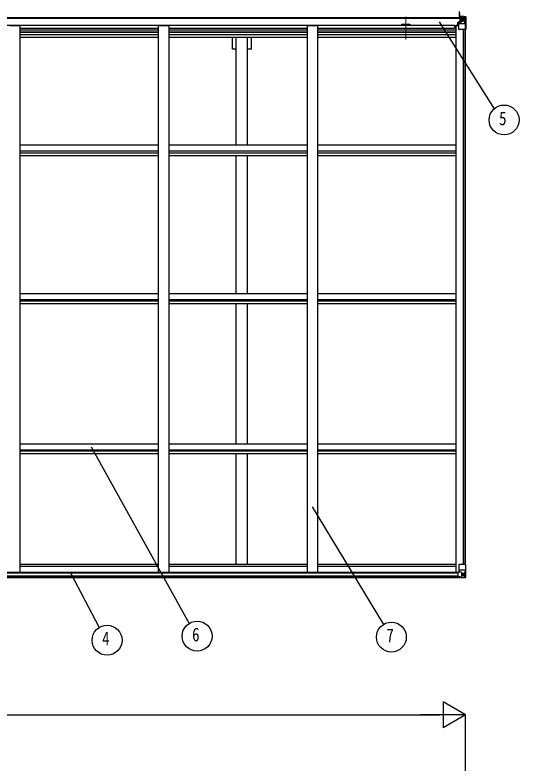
# Model space of a CAD drawing. Units: millimetres, scale not verified. Extents: x -10512 to 10512, y -7425 to 7425.
# Drawn here: x 855 to 3281, y 25 to 3624 of the extents above; entities that cross this region are included whole.
import ezdxf
from ezdxf.enums import TextEntityAlignment as Align

# ---------------------------------------------------------------- set-up
doc = ezdxf.new("R2010")
doc.units = ezdxf.units.MM
doc.header["$LTSCALE"] = 30
doc.layers.add('0-1_OUTLINE', color=9, linetype='Continuous', lineweight=18)
for name, color, linetype in [('0-5_YKK_13', 4, 'Continuous'), ('0-6_YKK_A1', 4, 'Continuous'), ('0-7_YKK_D', 6, 'Continuous')]:
    doc.layers.add(name, color=color, linetype=linetype)
doc.styles.add('ＭＳ ゴシック', font='')
doc.styles.get('ＭＳ ゴシック').set_extended_font_data('MS Gothic')

msp = doc.modelspace()

# ---------------------------------------------------------------- linework, layer by layer
at = {"layer": '0-1_OUTLINE'}
msp.add_line((2736.23, 3615.79), (2736.23, 3507.03), dxfattribs=at)
at = {"layer": '0-5_YKK_13'}
for p, q in [((2994.23, 3615.59), (2994.23, 3632.59)), ((2996.73, 3616.84), (2994.23, 3616.84)), ((2996.73, 3616.62), (2994.23, 3616.62)), ((2996.73, 3615.59), (2994.23, 3615.59)), ((2994.23, 3612.39), (3001.73, 3612.39)), ((2994.23, 3612.37), (3001.73, 3612.37)), ((3001.73, 3611.37), (2994.23, 3611.37)), ((2994.23, 3610.5), (3001.73, 3610.44)), ((2995.23, 3615.59), (2995.23, 3632.59)), ((2996.73, 3615.59), (2996.73, 3632.59)), ((2997.23, 3617.83), (3003.73, 3617.43)), ((2997.23, 3616.95), (2997.23, 3617.83)), ((3003.73, 3616.55), (2997.23, 3616.95)), ((2997.23, 3616.43), (2997.23, 3616.95)), ((2997.23, 3616.43), (2997.23, 3616.02)), ((2997.23, 3616.02), (3002.23, 3615.93)), ((2997.23, 3616.02), (2997.23, 3615.2)), ((2998.23, 3610.07), (2998.23, 3610.3)), ((2998.23, 3590.33), (2998.23, 3610.07)), ((3002.12, 3610.07), (2998.23, 3610.07)), ((2998.23, 3606.44), (3002.23, 3606.44)), ((3001.73, 3612.37), (3001.73, 3612.39)), ((3001.73, 3611.37), (3001.73, 3612.37)), ((3001.73, 3611.37), (3002.23, 3611.37)), ((3001.73, 3610.44), (3001.73, 3611.37)), ((3001.74, 3610.44), (3001.73, 3610.44)), ((3001.74, 3610.27), (3001.74, 3610.44)), ((3002.23, 3611.73), (3003.73, 3611.73)), ((3002.23, 3608.19), (3003.73, 3608.19)), ((3003.73, 3617.32), (3015.73, 3616.54)), ((3004.73, 3608.19), (3003.73, 3608.19)), ((3015.73, 3608.19), (3003.73, 3608.19)), ((3010.25, 3600.99), (3010.25, 3600.03)), ((3018.06, 3608.14), (3015.73, 3608.19)), ((3015.82, 3616.53), (3023.75, 3616.06)), ((3018.06, 3594.66), (3018.06, 3608.14)), ((3018.92, 3611.64), (3021.65, 3615.31)), ((3022.89, 3615.09), (3022.89, 3615.02)), ((3022.89, 3554.43), (3022.89, 3615.02)), ((3024.79, 3616.14), (3024.79, 3616.14)), ((3024.79, 3616.1), (3024.79, 3616.14)), ((3025.73, 3615.14), (3025.73, 3615.1)), ((2971.23, 3573.51), (2991.73, 3573.51)), ((2987.23, 3589.3), (2988.23, 3589.31)), ((2987.23, 3573.51), (2987.23, 3589.3)), ((2988.23, 3587.58), (2987.23, 3587.58)), ((2987.23, 3577.43), (2991.73, 3577.43)), ((2992.28, 3589.35), (2988.23, 3589.31)), ((2991.73, 3555.43), (2991.73, 3588.53)), ((3015.73, 3581.1), (2991.73, 3581.1)), ((3002.91, 3591.08), (2992.56, 3589.42)), ((2992.56, 3588.79), (3002.91, 3590.44)), ((2992.56, 3589.42), (2992.56, 3588.79)), ((2998.23, 3598.23), (3002.23, 3598.23)), ((3002.23, 3594.63), (3003.73, 3594.63)), ((3002.91, 3590.44), (3002.91, 3591.08)), ((3015.73, 3594.63), (3003.73, 3594.63)), ((3015.73, 3594.63), (3018.06, 3594.66)), ((3015.73, 3594.63), (3015.73, 3594.63)), ((3022.34, 3581.31), (3015.73, 3581.1)), ((3022.34, 3581.31), (3018.2, 3593.4)), ((3022.89, 3554.43), (2992.73, 3554.43)), ((2991.73, 978.34), (2991.73, 945.24)), ((3025.73, 979.34), (2992.73, 979.34)), ((3022.89, 979.34), (3022.89, 918.75)), ((3025.73, 918.63), (3025.73, 979.34)), ((2987.23, 942.18), (2987.23, 922.03)), ((2997.23, 943.12), (2988.23, 943.09)), ((3015.73, 952.67), (2991.73, 952.67)), ((2992.56, 944.98), (3002.91, 943.33)), ((2992.56, 944.35), (2992.56, 944.98)), ((3000.21, 943.12), (2992.56, 944.35)), ((3003.73, 943.12), (2997.23, 943.12)), ((3002.91, 943.33), (3002.91, 943.12)), ((3003.73, 943.12), (3003.73, 916.34)), ((3003.73, 939.14), (3015.73, 939.14)), ((3022.34, 952.46), (3015.73, 952.67)), ((3015.73, 939.14), (3015.73, 939.14)), ((3015.73, 939.14), (3018.06, 939.11)), ((3018.06, 939.11), (3018.06, 925.63)), ((3022.34, 952.46), (3018.2, 940.37)), ((2988.23, 921.31), (2997.23, 921.26)), ((2997.23, 915.94), (2997.23, 921.88)), ((3015.73, 925.58), (3003.73, 925.58)), ((3003.73, 916.45), (3015.73, 917.23)), ((3011.21, 932.78), (3011.21, 933.74)), ((3018.06, 925.63), (3015.73, 925.58)), ((3015.82, 917.24), (3023.75, 917.71)), ((3018.92, 922.13), (3021.65, 918.46)), ((3022.89, 918.68), (3022.89, 918.75)), ((3024.79, 917.67), (3024.79, 917.63))]:
    msp.add_line(p, q, dxfattribs=at)
for points in [[(2994.23, 3610.34), (3001.73, 3610.27), (3001.74, 3610.27)], [(2997.23, 3616.43), (3002.23, 3616.43), (3002.23, 3590.97)], [(3024.79, 3616.14), (3015.73, 3616.7), (3003.73, 3617.43), (3003.73, 3591.34)], [(3009.29, 3602.91), (3008.33, 3602.91), (3008.33, 3601.95), (3009.29, 3601.95)], [(3011.21, 3603.87), (3011.21, 3604.83), (3010.25, 3604.83), (3010.25, 3603.87)], [(3010.25, 3600.03), (3011.21, 3600.03), (3011.21, 3600.99)], [(3012.17, 3601.95), (3013.13, 3601.95), (3013.13, 3602.91), (3012.17, 3602.91)], [(3025.73, 3615.1), (3025.73, 3554.43), (3022.89, 3554.43)], [(2988.23, 3589.31), (2988.23, 3587.58), (2991.73, 3587.56)], [(2987.23, 922.03), (2987.24, 921.92), (2997.23, 921.88)], [(3024.79, 917.63), (3015.73, 917.07), (2997.23, 915.94)], [(3009.29, 931.82), (3008.33, 931.82), (3008.33, 930.86), (3009.29, 930.86)], [(3011.21, 933.74), (3010.25, 933.74), (3010.25, 932.78)], [(3010.25, 929.9), (3010.25, 928.94), (3011.21, 928.94), (3011.21, 929.9)], [(3012.17, 930.86), (3013.13, 930.86), (3013.13, 931.82), (3012.17, 931.82)]]:
    msp.add_lwpolyline(points, dxfattribs=at)
for centre in [(3010.73, 3602.43), (3010.73, 931.34)]:
    msp.add_circle(centre, 5.3, dxfattribs=at)
for centre, radius, start, end in [((3001.73, 3612.89), 0.5, 270.00309, 0.00198), ((3001.73, 3612.87), 0.5, 269.99891, 359.99891), ((3001.73, 3609.94), 0.5, 359.95536, 89.47105), ((3001.72, 3609.76), 0.513, 358.95293, 88.11972), ((3009.29, 3603.87), 0.96, 270, 0), ((3009.29, 3600.99), 0.96, 0, 90), ((3012.17, 3603.87), 0.96, 180, 270), ((3012.17, 3600.99), 0.96, 90, 180), ((3021.61, 3615.14), 1.28, 357.54105, 48.82169), ((3023.58, 3628.75), 12.7, 264.89689, 270.75534), ((3024.73, 3615.15), 1, 359.99921, 86.49983), ((3024.73, 3615.14), 0.999, 0.04917, 86.5576), ((3024.73, 3615.1), 0.999, 0.04917, 86.5576), ((2992.67, 3588.49), 0.937, 96.73234, 177.67791), ((2992.67, 3587.86), 0.937, 96.73234, 177.67791), ((3002.8, 3592.01), 0.937, 276.73234, 357.67791), ((3002.8, 3591.37), 0.937, 276.73234, 357.67791), ((2992.73, 3555.43), 1, 180, 270), ((2992.73, 978.34), 1, 90, 180), ((2992.67, 945.91), 0.937, 182.32209, 263.26766), ((2992.67, 945.28), 0.937, 182.32209, 263.26766), ((3002.8, 942.4), 0.937, 50.93398, 83.26766), ((3009.29, 932.78), 0.96, 270, 0), ((3009.29, 929.9), 0.96, 0, 90), ((3012.17, 932.78), 0.96, 180, 270), ((3012.17, 929.9), 0.96, 90, 180), ((3021.61, 918.63), 1.28, 311.17831, 2.45895), ((3023.58, 905.02), 12.7, 89.24466, 95.10311), ((3024.73, 918.67), 0.999, 273.4424, 359.95083), ((3024.73, 918.63), 0.999, 273.4424, 359.95083), ((3024.73, 918.62), 1, 273.50017, 0.00079)]:
    msp.add_arc(centre, radius, start, end, dxfattribs=at)
for centre, major_axis, ratio, start_param, end_param in [((3097.48, 3608.19), (-81.75, 0), 0.061163, 6.2824128, 6.2831853), ((3020.93, 3608.05), (-0.03, 5), 0.573921, 0.7672717, 1.551125), ((3022.6, 3613.13), (0.02, 3), 0.466854, 0.125683, 0.7596956), ((3022.79, 3616.22), (-2, 0.12), 0.060933, 2.0712557, 3.1453404), ((2823.79, 3628.46), (-201, 12.36), 0.060933, 3.1453404, 3.145839), ((3019.47, 3594.68), (0, 3), 0.468246, 1.5772882, 2.0127935), ((3021.62, 3583.66), (-0.85, 2.32), 0.403757, 3.0087805, 3.9744392), ((2988.23, 942.18), (-1, -0.021), 0.906239, 4.6936843, 6.2644806), ((3019.47, 939.09), (0, -3), 0.468246, 4.2703918, 4.7058971), ((3021.62, 950.11), (-0.85, -2.32), 0.403757, 2.3087461, 3.2744049), ((2988.23, 922.02), (-1, 0.012), 0.707053, 0.1587743, 1.5795216), ((3097.48, 925.58), (-81.75, 0), 0.061163, 0, 0.0007725), ((3020.93, 925.72), (-0.03, -5), 0.573921, 4.7320603, 5.5159136), ((3022.6, 920.64), (0.02, -3), 0.466854, 5.5234897, 6.1575023), ((3022.79, 917.55), (-2, -0.12), 0.060933, 3.1378449, 4.2119296), ((2823.79, 905.31), (-201, -12.36), 0.060933, 3.1373463, 3.1378449)]:
    msp.add_ellipse(centre, major_axis=major_axis, ratio=ratio, start_param=start_param, end_param=end_param, dxfattribs=at)
at = {"layer": '0-6_YKK_A1'}
for p, q in [((2994.23, 3606.59), (2994.23, 3641.59)), ((2994.23, 3611.33), (-1998.77, 3611.33)), ((2994.23, 3606.59), (-1998.77, 3606.59)), ((3002.23, 3615.2), (2994.23, 3615.2)), ((3002.24, 3613.14), (2994.23, 3613.14)), ((-1975.77, 3574.94), (2971.23, 3574.94)), ((830.73, 3572.91), (880.73, 3572.91)), ((880.73, 942.99), (880.73, 3572.91)), ((1546.73, 3572.91), (1596.73, 3572.91)), ((1546.73, 942.99), (1546.73, 3572.91)), ((1596.73, 942.99), (1596.73, 3572.91)), ((2262.73, 3572.91), (2312.73, 3572.91)), ((2262.73, 942.99), (2262.73, 3572.91)), ((2312.73, 942.99), (2312.73, 3572.91)), ((2723.73, 3580.47), (2748.73, 3580.47)), ((2971.23, 3574.94), (2971.23, 3559.86)), ((2978.73, 942.99), (2978.73, 3572.91)), ((2991.73, 3572.91), (2978.73, 3572.91)), ((1546.73, 3559.86), (880.73, 3559.86)), ((1546.73, 3550.5), (880.73, 3550.5)), ((880.73, 3543.43), (1546.73, 3543.43)), ((1546.73, 3539.64), (880.73, 3539.64)), ((1546.73, 3528.3), (880.73, 3528.3)), ((2262.73, 3559.86), (1596.73, 3559.86)), ((2262.73, 3550.5), (1596.73, 3550.5)), ((1596.73, 3543.43), (2262.73, 3543.43)), ((2262.73, 3539.64), (1596.73, 3539.64)), ((2262.73, 3528.3), (1596.73, 3528.3)), ((2971.23, 3559.86), (2312.73, 3559.86)), ((2978.73, 3550.5), (2312.73, 3550.5)), ((2312.73, 3543.43), (2978.73, 3543.43)), ((2978.73, 3539.64), (2312.73, 3539.64)), ((2978.73, 3528.3), (2312.73, 3528.3)), ((3014.03, 979.34), (3014.03, 3554.43)), ((3014.73, 979.34), (3014.73, 3554.43)), ((3023.73, 979.34), (3023.73, 3554.43)), ((1546.73, 3515.47), (880.73, 3515.47)), ((2262.73, 3515.47), (1596.73, 3515.47)), ((1920.23, 2997.9), (1920.23, 3515.47)), ((1975.23, 2997.9), (1975.23, 3515.47)), ((1992.93, 3459.2), (1992.93, 3515.47)), ((2978.73, 3515.47), (2312.73, 3515.47)), ((1992.93, 3459.2), (1975.23, 3459.2)), ((1546.73, 2997.9), (880.73, 2997.9)), ((2262.73, 2997.9), (1596.73, 2997.9)), ((2978.73, 2997.9), (2312.73, 2997.9)), ((1546.73, 2968.94), (880.73, 2968.94)), ((1546.73, 2958.78), (880.73, 2958.78)), ((2262.73, 2968.94), (1596.73, 2968.94)), ((2262.73, 2958.78), (1596.73, 2958.78)), ((2978.73, 2968.94), (2312.73, 2968.94)), ((2978.73, 2958.78), (2312.73, 2958.78)), ((1546.73, 2945.95), (880.73, 2945.95)), ((2262.73, 2945.95), (1596.73, 2945.95)), ((1920.23, 2283.12), (1920.23, 2945.95)), ((1975.23, 2283.12), (1975.23, 2945.95)), ((2978.73, 2945.95), (2312.73, 2945.95)), ((1546.73, 2283.12), (880.73, 2283.12)), ((2262.73, 2283.12), (1596.73, 2283.12)), ((2978.73, 2283.12), (2312.73, 2283.12)), ((1546.73, 2253.68), (880.73, 2253.68)), ((1546.73, 2246.53), (880.73, 2246.53)), ((1546.73, 2233.58), (880.73, 2233.58)), ((2262.73, 2253.68), (1596.73, 2253.68)), ((2262.73, 2246.53), (1596.73, 2246.53)), ((2262.73, 2233.58), (1596.73, 2233.58)), ((1920.23, 1559.21), (1920.23, 2233.58)), ((1975.23, 1559.21), (1975.23, 2233.58)), ((2978.73, 2253.68), (2312.73, 2253.68)), ((2978.73, 2246.53), (2312.73, 2246.53)), ((2978.73, 2233.58), (2312.73, 2233.58)), ((1546.73, 1559.21), (880.73, 1559.21)), ((2262.73, 1559.21), (1596.73, 1559.21)), ((2978.73, 1559.21), (2312.73, 1559.21)), ((1546.73, 1529.45), (880.73, 1529.45)), ((1546.73, 1525.16), (880.73, 1525.16)), ((1546.73, 1512.14), (880.73, 1512.14)), ((2262.73, 1529.45), (1596.73, 1529.45)), ((2262.73, 1525.16), (1596.73, 1525.16)), ((2262.73, 1512.14), (1596.73, 1512.14)), ((1920.23, 980.22), (1920.23, 1512.14)), ((1975.23, 980.22), (1975.23, 1512.14)), ((2978.73, 1529.45), (2312.73, 1529.45)), ((2978.73, 1525.16), (2312.73, 1525.16)), ((2978.73, 1512.14), (2312.73, 1512.14)), ((1546.42, 980.22), (880.42, 980.22)), ((2262.42, 980.22), (1596.42, 980.22)), ((2978.42, 980.22), (2312.42, 980.22)), ((-1992.31, 942.99), (2987.77, 942.99)), ((-1991.77, 940.63), (2987.23, 940.63)), ((1546.15, 971.1), (880.15, 971.1)), ((2262.15, 971.1), (1596.15, 971.1)), ((2978.15, 971.1), (2312.15, 971.1)), ((-2001.77, 918.49), (2997.23, 918.49)), ((-2001.77, 917.54), (2997.23, 917.54)), ((-1991.77, 924.98), (2987.23, 924.98))]:
    msp.add_line(p, q, dxfattribs=at)
msp.add_lwpolyline([(1920.23, 3459.2), (1902.53, 3459.2), (1902.53, 3515.47)], dxfattribs=at)
for centre, start, end in [((2723.73, 3567.97), 90, 146.12826), ((2748.73, 3567.97), 33.87174, 90)]:
    msp.add_arc(centre, 12.5, start, end, dxfattribs=at)
at = {"layer": '0-7_YKK_D'}
for p, q in [((2896.09, 3591.67), (3160.81, 3172.35)), ((1221.61, 1546.43), (1694.47, 696.88)), ((2285.25, 1258.18), (2628.33, 691.65)), ((1123.45, 939.49), (1260.59, 676.85)), ((3023.73, 256.21), (2915.48, 318.71)), ((2915.48, 318.71), (2915.48, 193.71)), ((-1903.27, 256.21), (2898.73, 256.21)), ((3023.73, 256.21), (2807.23, 256.21)), ((3023.73, 256.21), (2915.48, 193.71)), ((3023.73, -189.34), (3023.73, 257.21))]:
    msp.add_line(p, q, dxfattribs=at)
for centre in [(3209.18, 3119.02), (1298.64, 615.73), (1732.02, 635.44), (2666.81, 630.79)]:
    msp.add_circle(centre, 72, dxfattribs=at)

# ---------------------------------------------------------------- texts
at = {"layer": '0-7_YKK_D', "style": 'ＭＳ ゴシック', "width": 0.8}
for s, p in [('5', (3185.18, 3074.02)), ('4', (1274.64, 570.73)), ('6', (1708.02, 590.44)), ('7', (2642.81, 585.79))]:
    msp.add_text(s, height=65.98, dxfattribs=at).set_placement(p, align=Align.BOTTOM_LEFT)

doc.saveas('drawing.dxf')
